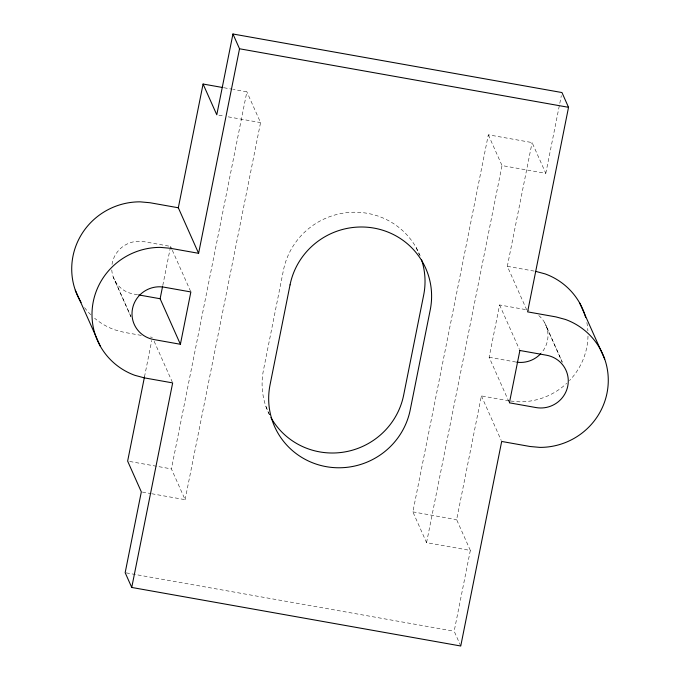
<?xml version="1.0" encoding="UTF-8"?>
<svg xmlns="http://www.w3.org/2000/svg" width="680" height="680" viewBox="0 0 680 680"><rect width="100%" height="100%" fill="white"/><g stroke="black" fill="none" stroke-linecap="round" stroke-linejoin="round"><path stroke-width="0.51" stroke-dasharray="3.4 2.55" d="M144.483 376.881L151.768 340.484M162.792 285.396L170.595 246.406L143.956 241.663A27.098 26.486 -24 0 0 111.936 264.953M151.759 493.739L185.105 499.673L171.411 468.902L246.857 91.826L233.308 89.411M185.105 499.673L260.559 122.595L246.857 91.826M460.751 646L454.172 631.227L470.339 550.426L426.564 542.64L412.87 511.87L488.317 134.793L532.091 142.579L545.793 173.349L502.019 165.563L488.317 134.793M426.564 542.64L502.019 165.563M470.339 550.426L456.637 519.656L481.397 395.913L508.733 400.775M508.971 401.854L489.133 357.28L499.604 304.954L526.244 309.697A27.098 26.486 -24 0 1 528.981 310.326M526.745 309.927L507.331 266.322L532.091 142.579M545.793 173.349L561.34 95.65M510.731 401.047L519.622 401.846A67.252 65.739 -24 0 0 566.687 383.358M223.932 87.746L232.262 89.224M218.867 115.175L224.077 116.102M228.25 116.841L260.559 122.595M507.331 266.322L534.667 271.184M137.581 294.729L133.484 293.998A27.098 26.486 -24 0 1 111.732 267.733M489.133 357.28L515.771 362.024M141.261 335.385L124.049 332.325L114.512 329.757A67.252 65.739 -24 0 1 94.597 318.223M150.365 337.008L152.397 337.365M129.719 461.482L171.411 468.902M412.87 511.87L456.637 519.656M142.375 492.065L150.714 493.552M126.208 572.875L454.172 631.227M546.558 326.859L562.088 361.734M544.654 322.651L562.343 362.372M499.604 304.954L519.443 349.52M416.177 247.63L419.466 255.017M481.397 395.913L501.245 440.487M265.914 406.462L269.611 414.774M170.595 246.406L171.887 249.314M172.32 250.282L190.868 291.95M154.122 341.241L172.236 381.939M115.064 281.044L131.028 316.889M113.169 276.837L130.857 316.557M90.746 314.695A67.252 65.739 -24 0 1 83.954 306.765M420.138 255.909A71.723 70.099 -24 0 0 347.259 212.611A71.723 70.099 -24 0 0 283.466 270.122L263.449 370.158A71.723 70.099 -24 0 0 269.501 414.911M538.781 315.554A27.098 26.486 -24 0 1 541.322 353.022M586.857 322.583A67.252 65.739 -24 0 1 587.894 330.871M587.996 336.099A67.252 65.739 -24 0 1 569.466 380.613"/><path stroke-width="1.02" d="M144.483 376.881L127.636 461.108L141.329 491.878L125.162 572.688L131.742 587.452L460.751 646L501.679 441.456L530.026 446.496L539.894 447.389A67.252 65.739 -24 0 0 607.01 393.091A67.252 65.739 -24 0 0 565.488 319.473L555.951 316.905L527.604 311.865L568.531 107.312L561.961 92.548L232.951 34L216.784 114.801L203.082 84.031L222.887 87.558M180.395 344.275L190.868 291.95L164.228 287.207A27.098 26.486 -24 0 0 132.515 308.661A27.098 26.486 -24 0 0 153.756 339.532L180.395 344.275L160.123 298.741L162.588 286.425M131.742 587.452L172.669 382.908L144.321 377.868L134.784 375.3A67.252 65.739 -24 0 1 93.262 301.673A67.252 65.739 -24 0 1 160.378 247.384L170.255 248.268L198.602 253.317L178.321 207.774L203.082 84.031M198.602 253.317L239.53 48.773L232.951 34M239.53 48.773L568.531 107.312M178.321 207.774L149.974 202.733L140.106 201.841A67.252 65.739 -24 0 0 80.852 235.535A67.252 65.739 -24 0 0 81.064 302.413M138.609 294.907L160.123 298.741M535.678 271.363L545.215 273.929A67.252 65.739 -24 0 1 585.667 317.492M579.708 303.076L604.707 359.057M75.293 290.173L100.291 346.154M421.532 259.726A71.723 70.099 -24 0 1 423.674 295.069L403.656 395.114A71.723 70.099 -24 0 1 344.505 451.988A71.723 70.099 -24 0 1 270.946 417.596M540.693 353.719A27.098 26.486 -24 0 1 516.698 362.168M290.046 284.886L270.028 384.931A71.723 70.099 -24 0 0 326.273 466.667A71.723 70.099 -24 0 0 410.227 409.878L430.245 309.842A71.723 70.099 -24 0 0 374.008 228.106A71.723 70.099 -24 0 0 290.046 284.886M519.877 350.489L509.405 402.824L536.044 407.567A27.098 26.486 -24 0 0 567.766 386.113A27.098 26.486 -24 0 0 546.516 355.232L519.877 350.489"/></g></svg>
